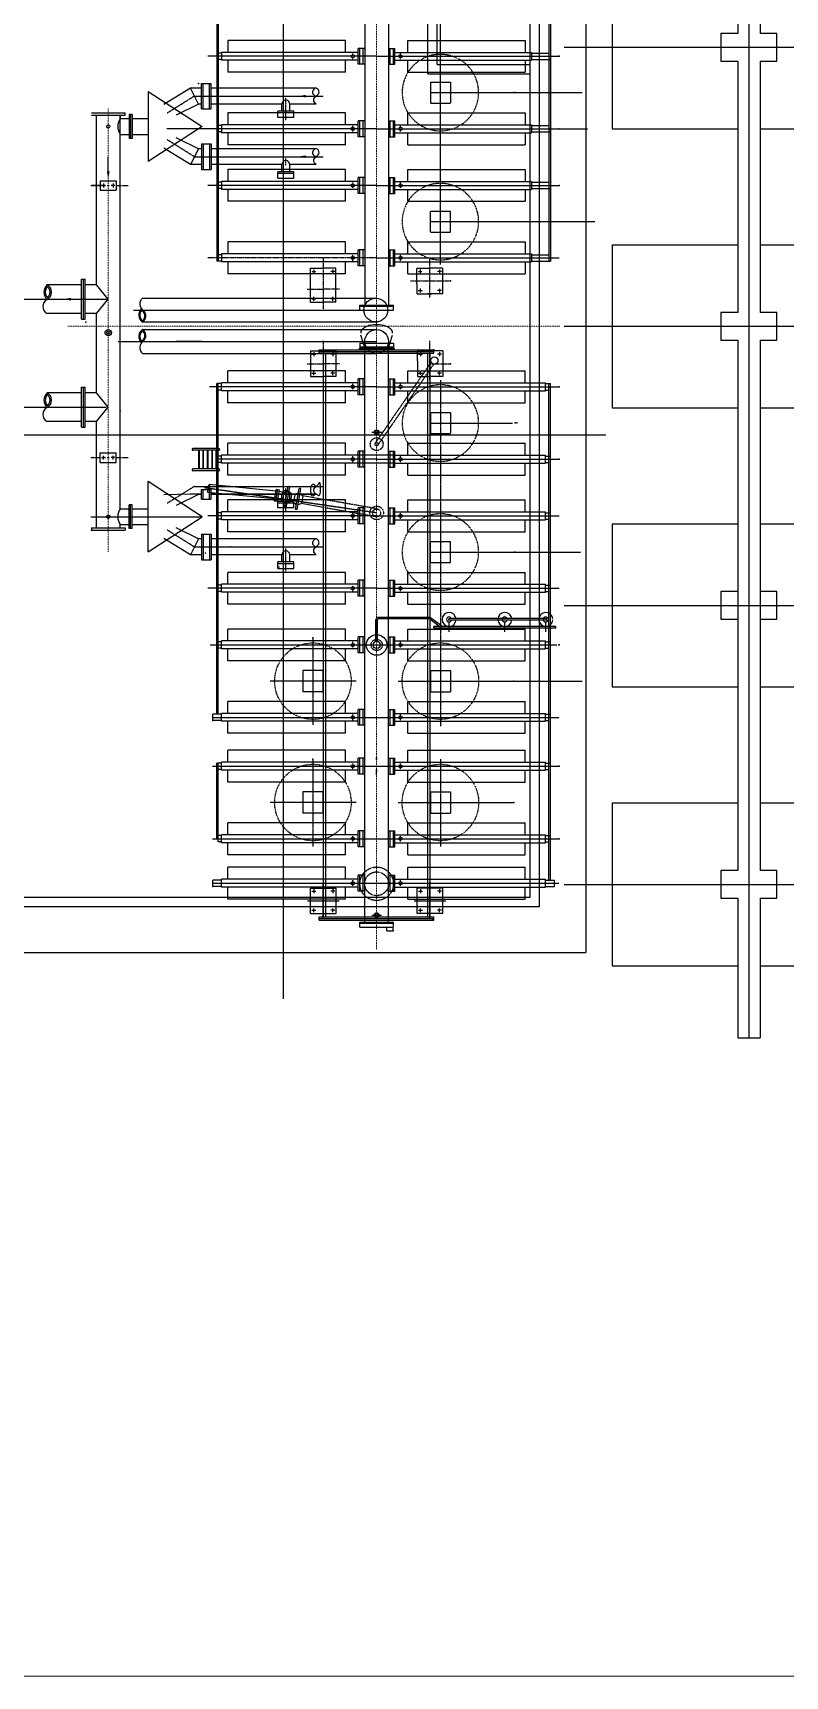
# Model space of a CAD drawing. Header units: inches. Extents: x 0 to 275590, y -2590 to 279503.
# Drawn here: x 91499 to 99582, y 20721 to 38389 of the extents above; entities that cross this region are included whole.
import ezdxf

# ---------------------------------------------------------------- set-up
doc = ezdxf.new("R2010")
doc.units = ezdxf.units.IN
doc.header["$MEASUREMENT"] = 0
for name, pattern in [('CENTER', [2, 1.25, -0.25, 0.25, -0.25]), ('DASHDOTX2', [2, 1, -0.5, 0, -0.5]), ('DASHED', [0.75, 0.5, -0.25]), ('HIDDEN', [0.375, 0.25, -0.125])]:
    doc.linetypes.add(name, pattern=pattern)
for name, color, linetype in [('C-PEDESTAL', 2, 'CENTER'), ('CCEN', 8, 'Continuous'), ('CPED', 8, 'Continuous'), ('CTower', 8, 'Continuous'), ('EEQP', 2, 'Continuous')]:
    doc.layers.add(name, color=color, linetype=linetype)
doc.layers.add('C-ROAD', color=8, linetype='Continuous', lineweight=20)

# ---------------------------------------------------------------- blocks, each defined once
blk = doc.blocks.new('FIRE WALL-FN')
at = {"color": 8}
for p, q in [((-4475, -150), (-4475, 90)), ((-4475, 90), (-2975, 90)), ((-2675, 90), (25, 90)), ((325, 90), (3025, 90)), ((3325, 90), (9025, 90)), ((9325, 90), (10825, 90)), ((10825, -150), (10825, 90)), ((-4475, -150), (-2975, -150)), ((-2675, -150), (25, -150)), ((325, -150), (3025, -150)), ((3325, -150), (9025, -150)), ((9325, -150), (10825, -150))]:
    blk.add_line(p, q, dxfattribs=at)
for points in [[(-2675, 90), (-2675, 270), (-2975, 270), (-2975, 90)], [(325, 90), (325, 270), (25, 270), (25, 90)], [(6325, 90), (6325, 270), (6025, 270), (6025, 90)], [(9325, 90), (9325, 270), (9025, 270), (9025, 90)], [(-2975, -150), (-2975, -330), (-2675, -330), (-2675, -150)], [(25, -150), (25, -330), (325, -330), (325, -150)], [(6025, -150), (6025, -330), (6325, -330), (6325, -150)], [(9025, -150), (9025, -330), (9325, -330), (9325, -150)]]:
    blk.add_lwpolyline(points, dxfattribs=at)
at = {"color": 8, "elevation": 0}
for points in [[(3325, 90), (3325, 270), (3025, 270), (3025, 90)], [(3025, -150), (3025, -330), (3325, -330), (3325, -150)]]:
    blk.add_lwpolyline(points, dxfattribs=at)
at = {"layer": 'CCEN', "color": 8, "ltscale": 0.5}
for p, q in [((-2825, -2016), (-2825, 1877)), ((175, -2016), (175, 1877)), ((3175, -2016), (3175, 1877)), ((6175, -2016), (6175, 1877)), ((9175, -2016), (9175, 1877)), ((-4475, -30), (10825, -30))]:
    blk.add_line(p, q, dxfattribs=at)
at = {"layer": 'CTower', "color": 8, "ltscale": 0.5}
for p, q in [((-3700, 90), (-3700, 1440)), ((-3700, 1440), (-1950, 1440)), ((-1950, 90), (-1950, 1440)), ((-700, 90), (-700, 1440)), ((-700, 1440), (1050, 1440)), ((1050, 90), (1050, 1440)), ((2300, 90), (2300, 1440)), ((2300, 1440), (4050, 1440)), ((4050, 90), (4050, 1440)), ((5300, 90), (5300, 1440)), ((5300, 1440), (7050, 1440)), ((7050, 90), (7050, 1440)), ((8300, 90), (8300, 1440)), ((8300, 1440), (10050, 1440)), ((10050, 90), (10050, 1440)), ((-3700, -1500), (-3700, -150)), ((-1950, -1500), (-1950, -150)), ((-700, -1500), (-700, -150)), ((1050, -1500), (1050, -150)), ((2300, -1500), (2300, -150)), ((4050, -1500), (4050, -150)), ((5300, -1500), (5300, -150)), ((7050, -1500), (7050, -150)), ((8300, -1500), (8300, -150)), ((10050, -1500), (10050, -150)), ((-3700, -1500), (-1950, -1500)), ((-700, -1500), (1050, -1500)), ((2300, -1500), (4050, -1500)), ((5300, -1500), (7050, -1500)), ((8300, -1500), (10050, -1500))]:
    blk.add_line(p, q, dxfattribs=at)
blk = doc.blocks.new('500MVA ICT (BHEL)')
at = {"color": 8, "linetype": 'CENTER', "lineweight": 20, "ltscale": 0.1}
for p, q in [((11000, 6973), (11000, -6442)), ((8116, -2160), (8116, 2605)), ((7676, 263), (12970, 263))]:
    blk.add_line(p, q, dxfattribs=at)
at = {"color": 8}
for p, q in [((10872, 6669), (10872, 490)), ((11128, 6669), (11128, 490)), ((12850, 6215), (12850, 965)), ((12867, 6215), (12867, 965)), ((9332, 3208), (9332, 3123)), ((10803, 3208), (9332, 3208)), ((9400, 3337), (9400, 3208)), ((10666, 3208), (10666, 3337)), ((10803, 3080), (10803, 3251)), ((10872, 3251), (10803, 3251)), ((10820, 3080), (10820, 3251)), ((10855, 3080), (10855, 3251)), ((11128, 3251), (11197, 3251)), ((11145, 3080), (11145, 3251)), ((11180, 3080), (11180, 3251)), ((11197, 3080), (11197, 3251)), ((11197, 3208), (12663, 3208)), ((11334, 3208), (11334, 3337)), ((12595, 3337), (12595, 3208)), ((12663, 3208), (12663, 3123)), ((10803, 3123), (9332, 3123)), ((9400, 3123), (9400, 2994)), ((10666, 2994), (10666, 3123)), ((10872, 3080), (10803, 3080)), ((11128, 3080), (11197, 3080)), ((11197, 3123), (12663, 3123)), ((11334, 2994), (11334, 3123)), ((12595, 3123), (12595, 2994)), ((9118, 2601), (9118, 2875)), ((9135, 2601), (9135, 2875)), ((9203, 2601), (9203, 2875)), ((9221, 2601), (9221, 2875)), ((8544, 2789), (8544, 2036)), ((8544, 2789), (9126, 2412)), ((8998, 2823), (8712, 2647)), ((9084, 2652), (8846, 2534)), ((9118, 2823), (8998, 2823)), ((9084, 2652), (8998, 2823)), ((9118, 2652), (9084, 2652)), ((10352, 2823), (9221, 2823)), ((9982, 2652), (9221, 2652)), ((9982, 2575), (9982, 2652)), ((10067, 2575), (10067, 2652)), ((10349, 2652), (10067, 2652)), ((10192, 2738), (10284, 2738)), ((7988, 709), (7988, 2532)), ((8244, 2532), (8244, 2498)), ((8244, -1698), (8244, 2532)), ((8296, 2532), (8296, 2558)), ((8339, 2541), (8339, 2284)), ((8373, 2541), (8339, 2541)), ((8356, 2541), (8356, 2284)), ((8373, 2541), (8373, 2284)), ((9400, 2558), (9400, 2430)), ((9939, 2507), (9939, 2575)), ((10110, 2575), (9939, 2575)), ((10110, 2558), (9939, 2558)), ((10110, 2507), (9939, 2507)), ((10110, 2507), (10110, 2575)), ((10666, 2430), (10666, 2558)), ((11334, 2430), (11334, 2558)), ((12595, 2558), (12595, 2430)), ((9126, 2412), (8544, 2036)), ((9332, 2430), (9332, 2344)), ((10803, 2430), (9332, 2430)), ((10803, 2344), (9332, 2344)), ((9400, 2344), (9400, 2216)), ((10666, 2216), (10666, 2344)), ((10803, 2301), (10803, 2472)), ((10872, 2472), (10803, 2472)), ((10872, 2301), (10803, 2301)), ((10820, 2301), (10820, 2472)), ((10855, 2301), (10855, 2472)), ((11128, 2472), (11197, 2472)), ((11128, 2301), (11197, 2301)), ((11145, 2301), (11145, 2472)), ((11180, 2301), (11180, 2472)), ((11197, 2301), (11197, 2472)), ((11197, 2430), (12663, 2430)), ((11197, 2344), (12663, 2344)), ((11334, 2216), (11334, 2344)), ((12595, 2344), (12595, 2216)), ((12663, 2430), (12663, 2344)), ((8373, 2284), (8339, 2284)), ((8998, 2002), (8712, 2178)), ((9084, 2173), (8846, 2291)), ((9084, 2173), (8998, 2002)), ((9118, 2173), (9084, 2173)), ((9118, 2224), (9118, 1950)), ((9135, 2224), (9135, 1950)), ((9203, 2224), (9203, 1950)), ((9221, 2224), (9221, 1950)), ((10352, 2173), (9221, 2173)), ((8116, 1894), (8116, 2080)), ((9118, 2002), (8998, 2002)), ((9982, 2002), (9221, 2002)), ((9400, 1949), (9400, 1821)), ((9982, 1925), (9982, 2002)), ((10067, 1925), (10067, 2002)), ((10349, 2002), (10067, 2002)), ((10192, 2087), (10284, 2087)), ((10666, 1821), (10666, 1949)), ((11334, 1821), (11334, 1949)), ((12595, 1949), (12595, 1821)), ((8044, 1778), (8086, 1778)), ((8065, 1798), (8065, 1757)), ((8188, 1778), (8146, 1778)), ((8167, 1798), (8167, 1757)), ((9298, 1812), (9298, 965)), ((9332, 1821), (9332, 1735)), ((10803, 1821), (9332, 1821)), ((9939, 1856), (9939, 1925)), ((10110, 1925), (9939, 1925)), ((10110, 1907), (9939, 1907)), ((9939, 1856), (10110, 1856)), ((10110, 1856), (10110, 1925)), ((10803, 1692), (10803, 1863)), ((10872, 1863), (10803, 1863)), ((10820, 1692), (10820, 1863)), ((10855, 1692), (10855, 1863)), ((11128, 1863), (11197, 1863)), ((11145, 1692), (11145, 1863)), ((11180, 1692), (11180, 1863)), ((11197, 1692), (11197, 1863)), ((11197, 1821), (12663, 1821)), ((12663, 1821), (12663, 1735)), ((9281, 1744), (9281, 965)), ((10803, 1735), (9332, 1735)), ((9400, 1735), (9400, 1607)), ((10666, 1607), (10666, 1735)), ((10872, 1692), (10803, 1692)), ((11128, 1692), (11197, 1692)), ((11197, 1735), (12663, 1735)), ((11334, 1607), (11334, 1735)), ((12595, 1735), (12595, 1607)), ((9400, 1170), (9400, 1042)), ((10666, 1042), (10666, 1170)), ((10803, 913), (10803, 1085)), ((10872, 1085), (10803, 1085)), ((10820, 913), (10820, 1085)), ((10855, 913), (10855, 1085)), ((11128, 1085), (11197, 1085)), ((11145, 913), (11145, 1085)), ((11180, 913), (11180, 1085)), ((11197, 913), (11197, 1085)), ((11334, 1042), (11334, 1170)), ((12595, 1170), (12595, 1042)), ((9332, 1042), (9332, 956)), ((10803, 1042), (9332, 1042)), ((10803, 956), (9332, 956)), ((9400, 956), (9400, 828)), ((10666, 828), (10666, 956)), ((10872, 913), (10803, 913)), ((11128, 913), (11197, 913)), ((11197, 1042), (12663, 1042)), ((11197, 956), (12663, 956)), ((11334, 828), (11334, 956)), ((12595, 956), (12595, 828)), ((12663, 1042), (12663, 956)), ((7829, 709), (7451, 709)), ((7829, 339), (7829, 770)), ((7849, 339), (7849, 770)), ((7868, 339), (7868, 770)), ((7988, 709), (7868, 709)), ((8116, 555), (7988, 709)), ((10290, 524), (10290, 828)), ((10562, 524), (10562, 828)), ((11434, 613), (11433, 827)), ((11710, 614), (11710, 828)), ((7988, 401), (8116, 555)), ((10303, 558), (10346, 558)), ((10324, 538), (10324, 579)), ((10549, 558), (10506, 558)), ((10528, 538), (10528, 579)), ((11434, 613), (11593, 614)), ((11447, 648), (11490, 648)), ((11710, 614), (11551, 614)), ((11697, 648), (11654, 648)), ((7829, 401), (7458, 401)), ((7988, 401), (7868, 401)), ((7988, -452), (7988, 401)), ((10820, 438), (10820, 490)), ((10820, 490), (11180, 490)), ((10820, 481), (11180, 481)), ((10820, 438), (11180, 438)), ((11180, 438), (11180, 490)), ((9124, 100), (8845, 100)), ((10820, 83), (10820, 32)), ((10820, 83), (11180, 83)), ((10820, 41), (11180, 41)), ((10820, 32), (11180, 32)), ((10872, -6145), (10872, 32)), ((11128, -6145), (11128, 32)), ((11180, 83), (11180, 32)), ((10290, -2), (10426, -2)), ((10290, -2), (10290, -216)), ((10303, -37), (10346, -37)), ((10324, -16), (10324, -57)), ((10562, -2), (10426, -2)), ((10549, -37), (10506, -37)), ((10528, -16), (10528, -57)), ((10562, -2), (10562, -216)), ((11437, -3), (11573, -2)), ((11437, -3), (11438, -217)), ((11450, -37), (11493, -37)), ((11471, -17), (11471, -58)), ((11710, -2), (11574, -2)), ((11697, -37), (11654, -37)), ((11676, -16), (11676, -57)), ((11710, -2), (11710, -216)), ((9281, -1166), (9281, -353)), ((9298, -1200), (9298, -353)), ((9332, -430), (9332, -345)), ((10803, -345), (9332, -345)), ((9400, -345), (9400, -216)), ((10666, -345), (10666, -216)), ((10803, -473), (10803, -302)), ((10872, -302), (10803, -302)), ((10820, -473), (10820, -302)), ((10855, -473), (10855, -302)), ((11128, -302), (11197, -302)), ((11145, -473), (11145, -302)), ((11180, -473), (11180, -302)), ((11197, -473), (11197, -302)), ((11197, -345), (12816, -345)), ((11334, -345), (11334, -216)), ((12595, -345), (12595, -216)), ((12816, -430), (12816, -345)), ((12850, -5691), (12850, -353)), ((12867, -5691), (12867, -353)), ((7829, -452), (7458, -451)), ((7829, -822), (7829, -390)), ((7849, -822), (7849, -390)), ((7868, -822), (7868, -390)), ((7988, -452), (7868, -452)), ((8116, -606), (7988, -452)), ((10803, -430), (9332, -430)), ((9400, -559), (9400, -430)), ((10666, -559), (10666, -430)), ((10872, -473), (10803, -473)), ((11128, -473), (11197, -473)), ((11197, -430), (12816, -430)), ((11334, -559), (11334, -430)), ((12595, -559), (12595, -430)), ((7988, -760), (8116, -606)), ((7829, -760), (7458, -759)), ((7988, -760), (7868, -760)), ((9400, -1123), (9400, -995)), ((10666, -1123), (10666, -995)), ((11334, -1123), (11334, -995)), ((12595, -1123), (12595, -995)), ((8044, -1149), (8086, -1149)), ((8065, -1169), (8065, -1129)), ((8188, -1149), (8146, -1149)), ((8167, -1169), (8167, -1129)), ((9332, -1209), (9332, -1123)), ((11197, -1123), (9332, -1123)), ((11197, -1209), (9332, -1209)), ((9400, -1337), (9400, -1209)), ((10666, -1337), (10666, -1209)), ((10803, -1252), (10803, -1081)), ((10872, -1081), (10803, -1081)), ((10820, -1252), (10820, -1081)), ((10855, -1252), (10855, -1081)), ((11128, -1081), (11197, -1081)), ((11145, -1252), (11145, -1081)), ((11180, -1252), (11180, -1081)), ((11197, -1252), (11197, -1081)), ((11197, -1123), (12816, -1123)), ((11197, -1209), (12816, -1209)), ((11334, -1337), (11334, -1209)), ((12595, -1337), (12595, -1209)), ((12816, -1209), (12816, -1123)), ((9126, -1784), (8544, -1407)), ((8544, -2160), (8544, -1407)), ((10872, -1252), (10803, -1252)), ((11128, -1252), (11197, -1252)), ((8998, -1543), (8712, -1549)), ((9084, -1544), (8846, -1663)), ((9118, -1543), (8998, -1543)), ((9084, -1544), (8998, -1543)), ((9118, -1544), (9084, -1544)), ((9118, -1595), (9118, -1491)), ((9135, -1595), (9135, -1491)), ((9203, -1595), (9203, -1491)), ((9221, -1595), (9221, -1491)), ((10352, -1543), (9221, -1543)), ((9982, -1544), (9221, -1544)), ((10349, -1544), (9221, -1544)), ((9900, -1612), (9922, -1489)), ((9917, -1615), (9939, -1492)), ((9922, -1489), (9956, -1495)), ((9934, -1618), (9956, -1495)), ((9982, -1621), (9982, -1544)), ((10002, -1528), (9989, -1603)), ((10040, -1510), (10008, -1522)), ((10009, -1684), (10049, -1459)), ((10026, -1687), (10066, -1462)), ((10057, -1513), (10084, -1535)), ((10067, -1621), (10067, -1544)), ((10086, -1543), (10073, -1618)), ((10121, -1549), (10108, -1624)), ((10159, -1531), (10127, -1543)), ((10128, -1705), (10168, -1480)), ((10145, -1708), (10185, -1483)), ((10176, -1534), (10202, -1556)), ((10205, -1564), (10192, -1639)), ((8373, -1655), (8339, -1655)), ((8339, -1912), (8339, -1655)), ((8356, -1912), (8356, -1655)), ((8373, -1912), (8373, -1655)), ((9332, -1818), (9332, -1732)), ((10803, -1732), (9332, -1732)), ((9400, -1732), (9400, -1604)), ((9900, -1612), (9934, -1618)), ((9939, -1689), (9939, -1621)), ((10110, -1621), (9939, -1621)), ((10110, -1638), (9939, -1638)), ((10110, -1689), (9939, -1689)), ((9992, -1611), (10018, -1633)), ((10068, -1624), (10035, -1636)), ((10110, -1689), (10110, -1621)), ((10111, -1632), (10137, -1654)), ((10187, -1645), (10154, -1657)), ((10666, -1732), (10666, -1604)), ((10803, -1861), (10803, -1689)), ((10872, -1689), (10803, -1689)), ((10820, -1861), (10820, -1689)), ((10855, -1861), (10855, -1689)), ((11128, -1689), (11197, -1689)), ((11145, -1861), (11145, -1689)), ((11180, -1861), (11180, -1689)), ((11197, -1861), (11197, -1689)), ((11197, -1732), (12816, -1732)), ((11334, -1732), (11334, -1604)), ((12595, -1732), (12595, -1604)), ((12816, -1818), (12816, -1732)), ((7936, -1903), (7936, -1929)), ((8244, -1903), (8244, -1869)), ((8296, -1903), (8296, -1929)), ((8373, -1912), (8339, -1912)), ((8544, -2160), (9126, -1784)), ((9084, -2023), (8846, -1905)), ((10803, -1818), (9332, -1818)), ((9400, -1946), (9400, -1818)), ((10666, -1946), (10666, -1818)), ((10872, -1861), (10803, -1861)), ((11128, -1861), (11197, -1861)), ((11197, -1818), (12816, -1818)), ((11334, -1946), (11334, -1818)), ((12595, -1946), (12595, -1818)), ((8998, -2194), (8712, -2018)), ((9084, -2023), (8998, -2194)), ((9118, -2023), (9084, -2023)), ((9118, -1972), (9118, -2246)), ((9135, -1972), (9135, -2246)), ((9203, -1972), (9203, -2246)), ((9221, -1972), (9221, -2246)), ((10352, -2023), (9221, -2023)), ((9118, -2194), (8998, -2194)), ((9982, -2194), (9221, -2194)), ((9939, -2340), (9939, -2271)), ((10110, -2271), (9939, -2271)), ((10110, -2289), (9939, -2289)), ((9982, -2271), (9982, -2194)), ((10067, -2271), (10067, -2194)), ((10349, -2194), (10067, -2194)), ((10110, -2340), (10110, -2271)), ((9400, -2511), (9400, -2383)), ((9939, -2340), (10110, -2340)), ((10666, -2511), (10666, -2383)), ((10803, -2640), (10803, -2468)), ((10872, -2468), (10803, -2468)), ((10820, -2640), (10820, -2468)), ((10855, -2640), (10855, -2468)), ((11128, -2468), (11197, -2468)), ((11145, -2640), (11145, -2468)), ((11180, -2640), (11180, -2468)), ((11197, -2640), (11197, -2468)), ((11334, -2511), (11334, -2383)), ((12595, -2511), (12595, -2383)), ((9332, -2597), (9332, -2511)), ((10803, -2511), (9332, -2511)), ((10803, -2597), (9332, -2597)), ((9400, -2725), (9400, -2597)), ((10666, -2725), (10666, -2597)), ((10872, -2640), (10803, -2640)), ((11128, -2640), (11197, -2640)), ((11197, -2511), (12816, -2511)), ((11197, -2597), (12816, -2597)), ((11334, -2725), (11334, -2597)), ((12595, -2725), (12595, -2597)), ((12816, -2597), (12816, -2511)), ((9400, -3120), (9400, -2992)), ((10666, -3120), (10666, -2992)), ((11334, -3120), (11334, -2992)), ((11573, -2883), (11680, -2963)), ((11577, -2867), (11711, -2964)), ((12924, -2963), (11613, -2963)), ((12924, -2984), (11613, -2984)), ((11614, -2984), (11614, -2963)), ((12822, -2898), (11779, -2898)), ((12820, -2877), (11781, -2877)), ((12595, -3120), (12595, -2992)), ((12924, -2984), (12924, -2963)), ((9281, -3907), (9281, -3129)), ((9298, -3907), (9298, -3129)), ((9332, -3206), (9332, -3120)), ((10803, -3120), (9332, -3120)), ((10872, -3077), (10803, -3077)), ((10803, -3248), (10803, -3077)), ((10820, -3248), (10820, -3077)), ((10855, -3248), (10855, -3077)), ((11128, -3077), (11197, -3077)), ((11145, -3248), (11145, -3077)), ((11180, -3248), (11180, -3077)), ((11197, -3248), (11197, -3077)), ((11197, -3120), (12816, -3120)), ((12816, -3206), (12816, -3120)), ((10803, -3206), (9332, -3206)), ((9400, -3334), (9400, -3206)), ((10666, -3334), (10666, -3206)), ((10872, -3248), (10803, -3248)), ((11128, -3248), (11197, -3248)), ((11197, -3206), (12816, -3206)), ((11334, -3334), (11334, -3206)), ((12595, -3334), (12595, -3206)), ((9400, -3899), (9400, -3770)), ((10666, -3899), (10666, -3770)), ((10872, -3856), (10803, -3856)), ((10803, -4027), (10803, -3856)), ((10820, -4027), (10820, -3856)), ((10855, -4027), (10855, -3856)), ((11128, -3856), (11197, -3856)), ((11145, -4027), (11145, -3856)), ((11180, -4027), (11180, -3856)), ((11197, -4027), (11197, -3856)), ((11334, -3899), (11334, -3770)), ((12595, -3899), (12595, -3770)), ((9238, -3976), (9238, -3907)), ((9332, -3984), (9332, -3899)), ((10803, -3899), (9332, -3899)), ((10803, -3984), (9332, -3984)), ((9400, -4113), (9400, -3984)), ((10666, -4113), (10666, -3984)), ((10872, -4027), (10803, -4027)), ((11128, -4027), (11197, -4027)), ((11197, -3899), (12816, -3899)), ((11197, -3984), (12816, -3984)), ((11334, -4113), (11334, -3984)), ((12595, -4113), (12595, -3984)), ((12816, -3984), (12816, -3899)), ((9400, -4425), (9400, -4296)), ((10666, -4425), (10666, -4296)), ((10872, -4382), (10803, -4382)), ((10803, -4553), (10803, -4382)), ((10820, -4553), (10820, -4382)), ((10855, -4553), (10855, -4382)), ((11128, -4382), (11197, -4382)), ((11145, -4553), (11145, -4382)), ((11180, -4553), (11180, -4382)), ((11197, -4553), (11197, -4382)), ((11334, -4425), (11334, -4296)), ((12595, -4425), (12595, -4296)), ((9281, -5246), (9281, -4433)), ((9298, -5281), (9298, -4433)), ((9332, -4510), (9332, -4425)), ((10803, -4425), (9332, -4425)), ((10803, -4510), (9332, -4510)), ((9400, -4639), (9400, -4510)), ((10666, -4639), (10666, -4510)), ((10872, -4553), (10803, -4553)), ((11128, -4553), (11197, -4553)), ((11197, -4425), (12816, -4425)), ((11197, -4510), (12816, -4510)), ((11334, -4639), (11334, -4510)), ((12595, -4639), (12595, -4510)), ((12816, -4510), (12816, -4425)), ((9400, -5204), (9400, -5075)), ((10666, -5204), (10666, -5075)), ((11334, -5204), (11334, -5075)), ((12595, -5204), (12595, -5075)), ((9332, -5289), (9332, -5204)), ((10803, -5204), (9332, -5204)), ((10803, -5289), (9332, -5289)), ((9400, -5418), (9400, -5289)), ((10666, -5418), (10666, -5289)), ((10872, -5161), (10803, -5161)), ((10803, -5332), (10803, -5161)), ((10820, -5332), (10820, -5161)), ((10855, -5332), (10855, -5161)), ((11128, -5161), (11197, -5161)), ((11145, -5332), (11145, -5161)), ((11180, -5332), (11180, -5161)), ((11197, -5332), (11197, -5161)), ((11197, -5204), (12816, -5204)), ((11197, -5289), (12816, -5289)), ((11334, -5418), (11334, -5289)), ((12595, -5418), (12595, -5289)), ((12816, -5289), (12816, -5204)), ((10872, -5332), (10803, -5332)), ((11128, -5332), (11197, -5332)), ((9400, -5682), (9400, -5554)), ((10666, -5682), (10666, -5554)), ((10872, -5640), (10803, -5640)), ((10803, -5811), (10803, -5640)), ((10820, -5811), (10820, -5640)), ((10855, -5811), (10855, -5640)), ((11128, -5640), (11197, -5640)), ((11145, -5811), (11145, -5640)), ((11180, -5811), (11180, -5640)), ((11197, -5811), (11197, -5640)), ((11334, -5682), (11334, -5554)), ((12595, -5682), (12595, -5554)), ((9238, -5759), (9238, -5691)), ((9332, -5768), (9332, -5682)), ((10803, -5682), (9332, -5682)), ((10803, -5768), (9332, -5768)), ((9400, -5896), (9400, -5768)), ((10290, -5777), (10564, -5777)), ((10290, -6050), (10290, -5777)), ((10303, -5811), (10346, -5811)), ((10324, -5790), (10324, -5831)), ((10550, -5811), (10508, -5811)), ((10529, -5790), (10529, -5831)), ((10564, -6050), (10564, -5777)), ((10666, -5896), (10666, -5768)), ((10872, -5811), (10803, -5811)), ((11128, -5811), (11197, -5811)), ((11197, -5682), (12816, -5682)), ((11197, -5768), (12816, -5768)), ((11334, -5896), (11334, -5768)), ((11710, -5777), (11436, -5777)), ((11436, -6050), (11436, -5777)), ((11450, -5811), (11492, -5811)), ((11471, -5790), (11471, -5831)), ((11697, -5811), (11654, -5811)), ((11676, -5790), (11676, -5831)), ((11710, -6050), (11710, -5777)), ((12595, -5896), (12595, -5768)), ((12816, -5768), (12816, -5682)), ((12910, -5759), (12910, -5691)), ((10324, -6037), (10324, -5996)), ((10529, -6037), (10529, -5996)), ((11471, -6037), (11471, -5996)), ((11676, -6037), (11676, -5996)), ((10290, -6050), (10564, -6050)), ((10303, -6016), (10346, -6016)), ((10550, -6016), (10508, -6016)), ((10820, -6196), (10820, -6145)), ((10820, -6145), (11180, -6145)), ((10820, -6153), (11180, -6153)), ((11179, -6237), (11180, -6145)), ((11710, -6050), (11436, -6050)), ((11450, -6016), (11492, -6016)), ((11697, -6016), (11654, -6016)), ((10820, -6196), (11180, -6196)), ((11111, -6237), (11111, -6196)), ((11111, -6237), (11179, -6237))]:
    blk.add_line(p, q, dxfattribs=at)
at = {"color": 8, "linetype": 'CENTER', "ltscale": 3}
for p, q in [((11685, 928), (11685, 5881)), ((11000, 3166), (9187, 3166)), ((11000, 3166), (12961, 3166)), ((9041, 2738), (8750, 2556)), ((9041, 2738), (10426, 2738)), ((11574, 2776), (13208, 2776)), ((11000, 2387), (9187, 2387)), ((11000, 2387), (12961, 2387)), ((9041, 2087), (8750, 2269)), ((9041, 2087), (10426, 2087)), ((11000, 1778), (9187, 1778)), ((11000, 1778), (12961, 1778)), ((11574, 1389), (13346, 1389)), ((11000, 999), (12960, 999)), ((4130, 555), (8116, 555)), ((8387, 438), (11000, 438)), ((8221, 100), (11000, 100)), ((11000, -387), (9205, -389)), ((11000, -387), (12960, -387)), ((4302, -606), (8094, -606)), ((11574, -777), (12462, -777)), ((11000, -1166), (9266, -1166)), ((11000, -1166), (12961, -1166)), ((9041, -1458), (8750, -1640)), ((9041, -1458), (10426, -1458)), ((11000, -1743), (9149, -1473)), ((7930, -1784), (9126, -1784)), ((9041, -2109), (8750, -1927)), ((11000, -1775), (9187, -1775)), ((11000, -1775), (12961, -1775)), ((9041, -2109), (10426, -2109)), ((11574, -2164), (12487, -2164)), ((11000, -2554), (9187, -2554)), ((11000, -2554), (12961, -2554)), ((9211, -3163), (12937, -3163)), ((10780, -3552), (9854, -3552)), ((11230, -3552), (13208, -3552)), ((9235, -3942), (12961, -3942)), ((9235, -4468), (12961, -4468)), ((10780, -4857), (9854, -4857)), ((11230, -4857), (12475, -4857)), ((9235, -5725), (12961, -5725)), ((10426, -6105), (10426, -5722)), ((11573, -6111), (11573, -5717)), ((10256, -5914), (10596, -5914)), ((11403, -5914), (11743, -5914))]:
    blk.add_line(p, q, dxfattribs=at)
at = {"color": 8, "linetype": 'Continuous'}
for p, q in [((9281, 3638), (9281, 1653)), ((9298, 3638), (9298, 1744)), ((9332, 3200), (9298, 3200)), ((10666, 3337), (9400, 3337)), ((11334, 3337), (12595, 3337)), ((12663, 3200), (12850, 3200)), ((9332, 3131), (9281, 3131)), ((12663, 3131), (12867, 3131)), ((9118, 2875), (9221, 2875)), ((10666, 2994), (9400, 2994)), ((11334, 2994), (12595, 2994)), ((7936, 2558), (8296, 2558)), ((7936, 2532), (8296, 2532)), ((8244, 2498), (8339, 2498)), ((8373, 2498), (8544, 2498)), ((9118, 2601), (9221, 2601)), ((10666, 2558), (9400, 2558)), ((11334, 2558), (12595, 2558)), ((8244, 2327), (8339, 2327)), ((8373, 2327), (8544, 2327)), ((9332, 2353), (9281, 2353)), ((9332, 2421), (9298, 2421)), ((12663, 2421), (12850, 2421)), ((12663, 2353), (12867, 2353)), ((9118, 2224), (9221, 2224)), ((10666, 2216), (9400, 2216)), ((11334, 2216), (12595, 2216)), ((9118, 1950), (9221, 1950)), ((10666, 1949), (9400, 1949)), ((11334, 1949), (12595, 1949)), ((9332, 1812), (9298, 1812)), ((12663, 1812), (12850, 1812)), ((9332, 1744), (9281, 1744)), ((10666, 1607), (9400, 1607)), ((11334, 1607), (12595, 1607)), ((12663, 1744), (12867, 1744)), ((10666, 1170), (9400, 1170)), ((11334, 1170), (12595, 1170)), ((9332, 965), (9281, 965)), ((9332, 1033), (9298, 1033)), ((12663, 1033), (12850, 1033)), ((12663, 965), (12867, 965)), ((7829, 770), (7868, 770)), ((10666, 828), (9400, 828)), ((11334, 828), (12595, 828)), ((8484, 567), (11000, 567)), ((10290, 524), (10426, 523)), ((10562, 524), (10425, 523)), ((7829, 339), (7868, 339)), ((8484, 310), (11000, 310)), ((8484, 229), (11000, 229)), ((10384, -25), (10384, 10)), ((10384, 10), (11616, 10)), ((10812, 24), (10812, 10)), ((10812, 24), (11188, 24)), ((10880, 10), (10831, 168)), ((11120, 10), (11169, 168)), ((11188, 24), (11188, 10)), ((11616, -25), (11616, 10)), ((8484, -28), (11000, -28)), ((10384, -8), (11616, -8)), ((10384, -25), (11616, -25)), ((10426, -25), (10426, -6088)), ((10452, -25), (10452, -6088)), ((11548, -25), (11548, -6088)), ((11573, -25), (11573, -6088)), ((9332, -353), (9281, -353)), ((10666, -216), (9400, -216)), ((10290, -216), (10290, -276)), ((10290, -276), (10426, -276)), ((10303, -242), (10346, -242)), ((10324, -262), (10324, -221)), ((10562, -276), (10426, -276)), ((10549, -242), (10506, -242)), ((10528, -262), (10528, -221)), ((10562, -216), (10562, -276)), ((11334, -216), (12595, -216)), ((12816, -353), (12867, -353)), ((7829, -390), (7868, -390)), ((9332, -422), (9298, -422)), ((12816, -422), (12850, -422)), ((10666, -559), (9400, -559)), ((11334, -559), (12595, -559)), ((7829, -822), (7868, -822)), ((10666, -995), (9400, -995)), ((11334, -995), (12595, -995)), ((9332, -1132), (9281, -1132)), ((9281, -3129), (9281, -1132)), ((9298, -3129), (9298, -1132)), ((9332, -1200), (9298, -1200)), ((12816, -1132), (12867, -1132)), ((12816, -1200), (12850, -1200)), ((10666, -1337), (9400, -1337)), ((11334, -1337), (12595, -1337)), ((9118, -1491), (9221, -1491)), ((9904, -1593), (9187, -1524)), ((9919, -1509), (9202, -1439)), ((10005, -1524), (9952, -1514)), ((10124, -1545), (10086, -1538)), ((10442, -1601), (10205, -1559)), ((8244, -1698), (8339, -1698)), ((8373, -1698), (8544, -1698)), ((9118, -1595), (9221, -1595)), ((9332, -1741), (9281, -1741)), ((10666, -1604), (9400, -1604)), ((9990, -1608), (9938, -1599)), ((10109, -1629), (10071, -1622)), ((10427, -1685), (10190, -1643)), ((11334, -1604), (12595, -1604)), ((12816, -1741), (12867, -1741)), ((7936, -1903), (8296, -1903)), ((7936, -1929), (8296, -1929)), ((8244, -1869), (8339, -1869)), ((8373, -1869), (8544, -1869)), ((9332, -1809), (9298, -1809)), ((12816, -1809), (12850, -1809)), ((9118, -1972), (9221, -1972)), ((10666, -1946), (9400, -1946)), ((11334, -1946), (12595, -1946)), ((9118, -2246), (9221, -2246)), ((10666, -2383), (9400, -2383)), ((11334, -2383), (12595, -2383)), ((9332, -2520), (9281, -2520)), ((9332, -2588), (9298, -2588)), ((12816, -2520), (12867, -2520)), ((12816, -2588), (12850, -2588)), ((10666, -2725), (9400, -2725)), ((11334, -2725), (12595, -2725)), ((10666, -2992), (9400, -2992)), ((10991, -3125), (10991, -2892)), ((11009, -3125), (11009, -2894)), ((11574, -2866), (11018, -2866)), ((11574, -2883), (11019, -2883)), ((11334, -2992), (12595, -2992)), ((9332, -3129), (9281, -3129)), ((12816, -3129), (12867, -3129)), ((9332, -3197), (9298, -3197)), ((10666, -3334), (9400, -3334)), ((11334, -3334), (12595, -3334)), ((12816, -3197), (12850, -3197)), ((10666, -3770), (9400, -3770)), ((11334, -3770), (12595, -3770)), ((9332, -3907), (9238, -3907)), ((9332, -3976), (9238, -3976)), ((12816, -3907), (12867, -3907)), ((12816, -3976), (12850, -3976)), ((10666, -4113), (9400, -4113)), ((11334, -4113), (12595, -4113)), ((10666, -4296), (9400, -4296)), ((11334, -4296), (12595, -4296)), ((9332, -4433), (9281, -4433)), ((9332, -4502), (9298, -4502)), ((12816, -4433), (12867, -4433)), ((12816, -4502), (12850, -4502)), ((10666, -4639), (9400, -4639)), ((11334, -4639), (12595, -4639)), ((10666, -5075), (9400, -5075)), ((11334, -5075), (12595, -5075)), ((9332, -5212), (9281, -5212)), ((9332, -5281), (9298, -5281)), ((12816, -5212), (12867, -5212)), ((12816, -5281), (12850, -5281)), ((10666, -5418), (9400, -5418)), ((11334, -5418), (12595, -5418)), ((10666, -5554), (9400, -5554)), ((11334, -5554), (12595, -5554)), ((9332, -5691), (9238, -5691)), ((9332, -5759), (9238, -5759)), ((12816, -5691), (12910, -5691)), ((12816, -5759), (12910, -5759)), ((10666, -5896), (9400, -5896)), ((11334, -5896), (12595, -5896)), ((10384, -6122), (10384, -6088)), ((10384, -6122), (10384, -6088)), ((10384, -6088), (11616, -6088)), ((10384, -6088), (11616, -6088)), ((10384, -6105), (11616, -6105)), ((10384, -6105), (11616, -6105)), ((10384, -6122), (11616, -6122)), ((10384, -6122), (11616, -6122)), ((11616, -6122), (11616, -6088)), ((11616, -6122), (11616, -6088))]:
    blk.add_line(p, q, dxfattribs=at)
at = {"color": 8, "linetype": 'CENTER'}
for p, q in [((10743, 3135), (10743, 3197)), ((11257, 3135), (11257, 3197)), ((10024, 2476), (10024, 2719)), ((10743, 2356), (10743, 2419)), ((11257, 2356), (11257, 2419)), ((10024, 1996), (10024, 2069)), ((7930, 1778), (8026, 1778)), ((8103, 1778), (8126, 1778)), ((8197, 1778), (8329, 1778)), ((10743, 1747), (10743, 1810)), ((11257, 1747), (11257, 1810)), ((11000, 999), (9187, 999)), ((10427, 448), (10427, 999)), ((10743, 968), (10743, 1031)), ((11257, 968), (11257, 1031)), ((11573, 573), (11573, 999)), ((11365, 751), (11795, 751)), ((10248, 661), (10426, 661)), ((10604, 661), (10426, 661)), ((10427, -352), (10427, 108)), ((11573, -317), (11573, 108)), ((10248, -139), (10426, -139)), ((10604, -139), (10426, -139)), ((11574, -139), (11795, -139)), ((10743, -418), (10743, -356)), ((11257, -418), (11257, -356)), ((10949, -876), (11052, -876)), ((7930, -1149), (8026, -1149)), ((8103, -1149), (8126, -1149)), ((8197, -1149), (8329, -1149)), ((10743, -1197), (10743, -1134)), ((11257, -1197), (11257, -1134)), ((10024, -1720), (10024, -1477)), ((10066, -1462), (10049, -1459)), ((10185, -1483), (10168, -1480)), ((10026, -1687), (10009, -1684)), ((10145, -1708), (10128, -1705)), ((10743, -1806), (10743, -1743)), ((11257, -1806), (11257, -1743)), ((10024, -2370), (10024, -2127)), ((10743, -2585), (10743, -2522)), ((11257, -2585), (11257, -2522)), ((11780, -3021), (11780, -2926)), ((12378, -3021), (12378, -2926)), ((12817, -3021), (12817, -2926)), ((10743, -3194), (10743, -3131)), ((11257, -3194), (11257, -3131)), ((10743, -3973), (10743, -3910)), ((11257, -3973), (11257, -3910)), ((10743, -4498), (10743, -4436)), ((11257, -4498), (11257, -4436)), ((10743, -5277), (10743, -5215)), ((11257, -5277), (11257, -5215)), ((10743, -5756), (10743, -5693)), ((11257, -5756), (11257, -5693)), ((10949, -6068), (11052, -6068))]:
    blk.add_line(p, q, dxfattribs=at)
at = {"color": 8, "linetype": 'DASHED', "ltscale": 3}
for p, q in [((11577, 2889), (11792, 2889)), ((11577, 2889), (11577, 2662)), ((11792, 2889), (11792, 2662)), ((11577, 2662), (11792, 2662)), ((11577, 1502), (11792, 1502)), ((11577, 1275), (11577, 1502)), ((11792, 1275), (11792, 1502)), ((11577, 1275), (11792, 1275)), ((11577, -663), (11577, -891)), ((11577, -663), (11792, -663)), ((11792, -663), (11792, -891)), ((11577, -891), (11792, -891)), ((11577, -2278), (11577, -2051)), ((11577, -2051), (11792, -2051)), ((11792, -2278), (11792, -2051)), ((11577, -2278), (11792, -2278)), ((10208, -3439), (10208, -3666)), ((10423, -3439), (10208, -3439)), ((10423, -3439), (10423, -3666)), ((11577, -3439), (11577, -3666)), ((11577, -3439), (11792, -3439)), ((11792, -3439), (11792, -3666)), ((10423, -3666), (10208, -3666)), ((11577, -3666), (11792, -3666)), ((10208, -4744), (10208, -4971)), ((10423, -4744), (10208, -4744)), ((10423, -4744), (10423, -4971)), ((11577, -4744), (11577, -4971)), ((11577, -4744), (11792, -4744)), ((11792, -4744), (11792, -4971)), ((10423, -4971), (10208, -4971)), ((11577, -4971), (11792, -4971))]:
    blk.add_line(p, q, dxfattribs=at)
at = {"color": 8, "linetype": 'ByBlock'}
for p, q in [((9348, 2387), (8744, 2387)), ((12647, 2387), (13266, 2387)), ((8062, 1778), (7941, 1778)), ((7988, -1903), (7988, -760)), ((9409, -1458), (9423, -1458)), ((9409, -2109), (9423, -2109)), ((12493, -2164), (13192, -2164)), ((11000, -3070), (11000, -2937)), ((11000, -4538), (11000, -4528)), ((11000, -4560), (11000, -4532))]:
    blk.add_line(p, q, dxfattribs=at)
at = {"color": 8, "linetype": 'HIDDEN'}
for p, q in [((8030, 1829), (8030, 1727)), ((8030, 1829), (8202, 1829)), ((8202, 1829), (8202, 1727)), ((8030, 1727), (8202, 1727)), ((10290, 828), (10290, 888)), ((10290, 888), (10426, 888)), ((10562, 888), (10426, 888)), ((10562, 828), (10562, 888)), ((11433, 887), (11569, 888)), ((11433, 827), (11433, 887)), ((11710, 888), (11574, 888)), ((11710, 828), (11710, 888)), ((10303, 854), (10346, 854)), ((10324, 874), (10324, 833)), ((10549, 854), (10506, 854)), ((10528, 874), (10528, 833)), ((11446, 853), (11489, 853)), ((11467, 873), (11468, 832)), ((11697, 854), (11654, 854)), ((11676, 874), (11676, 833)), ((11468, 668), (11468, 627)), ((11676, 669), (11676, 628)), ((11438, -217), (11438, -277)), ((11438, -277), (11575, -276)), ((11451, -242), (11494, -242)), ((11472, -263), (11472, -222)), ((11710, -276), (11574, -276)), ((11697, -242), (11654, -242)), ((11676, -262), (11676, -221)), ((11710, -216), (11710, -276)), ((8030, -1098), (8202, -1098)), ((8030, -1200), (8030, -1098)), ((8030, -1200), (8202, -1200)), ((8202, -1200), (8202, -1098))]:
    blk.add_line(p, q, dxfattribs=at)
at = {"color": 8, "linetype": 'DASHED'}
for p, q in [((10984, -996), (11586, -124)), ((11014, -1014), (11614, -144)), ((10993, -1785), (10436, -1687)), ((11007, -1700), (10451, -1602))]:
    blk.add_line(p, q, dxfattribs=at)
at = {"color": 8, "linetype": 'CENTER', "ltscale": 5}
for p, q in [((11685, -316), (11685, -4036)), ((10315, -3087), (10315, -4025)), ((10315, -4392), (10315, -5330)), ((11685, -4392), (11685, -5330))]:
    blk.add_line(p, q, dxfattribs=at)
at = {"color": 8, "ltscale": 20}
for p, q in [((9305, -1049), (9026, -1049)), ((9305, -1070), (9026, -1070)), ((9090, -1269), (9090, -1070)), ((9095, -1269), (9095, -1070)), ((9135, -1269), (9135, -1070)), ((9139, -1269), (9139, -1070)), ((9184, -1269), (9184, -1070)), ((9189, -1269), (9189, -1070)), ((9231, -1269), (9231, -1070)), ((9236, -1269), (9236, -1070)), ((9276, -1269), (9276, -1070)), ((9281, -1269), (9281, -1070)), ((9305, -1269), (9026, -1269)), ((9305, -1290), (9026, -1290))]:
    blk.add_line(p, q, dxfattribs=at)
at = {"color": 8, "ltscale": 3}
blk.add_line((9235, -5246), (12960, -5246), dxfattribs=at)
at = {"color": 8}
for centre, radius in [((10743, 3166), 17.1), ((11257, 3166), 17.1), ((10743, 2387), 17.1), ((11257, 2387), 17.1), ((10743, 1778), 17.1), ((11257, 1778), 17.1), ((10743, 999), 17.1), ((11257, 999), 17.1), ((10991, 438), 128), ((8116, 195), 34.2), ((8116, 195), 17.1), ((11000, 100), 128), ((11620, -105), 39), ((10743, -387), 17.1), ((11257, -387), 17.1), ((11000, -876), 25.7), ((11000, -876), 17.1), ((10743, -1166), 17.1), ((11257, -1166), 17.1), ((10743, -1775), 17.1), ((11257, -1775), 17.1), ((10743, -2554), 17.1), ((11257, -2554), 17.1), ((11573, -2875), 8.57), ((10743, -3163), 17.1), ((11000, -3163), 111), ((11000, -3163), 38.5), ((11257, -3163), 17.1), ((10743, -3942), 17.1), ((11257, -3942), 17.1), ((10743, -4468), 17.1), ((11257, -4468), 17.1), ((10743, -5246), 17.1), ((11257, -5246), 17.1), ((10743, -5725), 17.1), ((11257, -5725), 17.1), ((11000, -6068), 25.7), ((11000, -6068), 17.1)]:
    blk.add_circle(centre, radius, dxfattribs=at)
at = {"color": 8, "linetype": 'HIDDEN'}
for centre, radius in [((8116, 2412), 17.1), ((8116, -1784), 17.1), ((11000, -3163), 59.9), ((11000, -5731), 180), ((11000, -5731), 128)]:
    blk.add_circle(centre, radius, dxfattribs=at)
at = {"color": 8, "linetype": 'CENTER'}
for radius in [68.5, 17.1]:
    blk.add_circle((11000, -1004), radius, dxfattribs=at)
at = {"color": 8, "linetype": 'DASHED'}
for radius in [73.2, 42.8]:
    blk.add_circle((11000, -1743), radius, dxfattribs=at)
at = {"color": 8, "linetype": 'DASHDOTX2'}
for centre in [(10315, -3552), (11685, -3552), (10315, -4857), (11685, -4857)]:
    blk.add_circle(centre, 411, dxfattribs=at)
for centre, start, end in [((11685, 2776), 74.2956, 285.6716), ((11685, 2776), 254.3284, 105.7044), ((11685, 1389), 74.3658, 285.6342), ((11685, 1389), 254.3658, 105.6342), ((11685, -777), 74.3658, 285.6342), ((11685, -777), 254.3658, 105.6342), ((11685, -2164), 74.3658, 285.6342), ((11685, -2164), 254.3658, 105.6342)]:
    blk.add_arc(centre, 411, start, end, dxfattribs=at)
at = {"color": 8}
for centre, radius, start, end in [((10024, 2652), 42.8, 0, 180), ((8372, 2412), 154, 146.2247, 213.7753), ((10024, 2002), 42.8, 0, 180), ((7531, 630), 107, 132.2969, 227.8398), ((7418, 630), 89.4, 297.2555, 62.8811), ((7497, 476), 83.9, 117.2555, 242.5986), ((7531, 630), 91.6, 139.5749, 220.5622), ((7418, 630), 73.6, 306.1572, 53.9794), ((8541, 503), 85.6, 132.0183, 233.5423), ((8537, 386), 92.7, 134.2365, 235.1277), ((8537, 386), 82.1, 142.2734, 230.1469), ((8541, 503), 96.2, 224.0422, 233.5423), ((8446, 374), 74.7, 300.5374, 53.5423), ((8446, 374), 64, 306.8236, 53.5423), ((8537, 153), 92.7, 124.8723, 225.7635), ((8537, 153), 82.1, 129.8531, 217.7266), ((8446, 164), 74.7, 306.4577, 59.4626), ((8446, 164), 64, 306.4577, 53.1764), ((8541, 36), 85.6, 126.4577, 227.9817), ((8541, 36), 96.2, 126.4577, 135.9578), ((7531, -531), 107, 132.2969, 227.8398), ((7531, -531), 91.6, 139.5749, 220.5622), ((7418, -531), 89.4, 297.2555, 62.8811), ((7418, -531), 73.6, 306.1572, 53.9794), ((7497, -685), 83.9, 117.2555, 242.5986), ((9212, -1506), 30.3, 120.5261, 216.3095), ((9214, -1462), 25.5, 118.9088, 224.6004), ((9183, -1457), 26, 300.5261, 42.9831), ((10024, -1544), 42.8, 0, 180), ((10011, -1530), 8.56, 110.0677, 170), ((10056, -1469), 8.56, 170, 170), ((10078, -1542), 8.56, 350, 49.9323), ((10130, -1551), 8.56, 110.0677, 170), ((10175, -1490), 8.56, 170, 170), ((10197, -1563), 8.56, 350, 49.9323), ((8372, -1784), 154, 146.2247, 213.7753), ((9997, -1604), 8.56, 170, 229.9323), ((10010, -1674), 2.14, 0, 180), ((10010, -1674), 2.14, 180, 0), ((10065, -1616), 8.56, 290.0677, 350), ((10116, -1625), 8.56, 170, 229.9323), ((10184, -1637), 8.56, 290.0677, 350), ((9160, -2174), 2.14, 0, 180), ((9160, -2174), 2.14, 180, 0), ((10024, -2194), 42.8, 0, 180), ((9952, -2326), 2.14, 0, 180), ((9952, -2326), 2.14, 180, 0), ((11778, -2889), 75.1, 4.096, 355.904), ((12377, -2889), 75.1, 4.096, 355.904), ((12818, -2889), 75.1, 4.096, 355.904), ((11023, -2898), 32.2, 99.9338, 169.2111), ((11024, -2898), 15.5, 106.8123, 164.6823), ((11778, -2889), 26.8, 11.537, 348.463), ((11782, -2888), 11.1, 98.8074, 251.8932), ((12377, -2889), 26.8, 11.537, 348.463), ((12818, -2889), 26.8, 11.537, 348.463), ((12819, -2888), 11.1, 288.1068, 81.1926)]:
    blk.add_arc(centre, radius, start, end, dxfattribs=at)
at = {"color": 8, "linetype": 'Continuous'}
for centre, radius, start, end in [((10874, 195), 45.4, 140.3607, 180), ((10874, 195), 45.4, 180, 186.9652), ((10934, 145), 123, 116.5651, 140.3607), ((10974, 66), 212, 101.7009, 116.5651), ((11000, -61), 341, 90, 101.7009), ((11000, -61), 341, 78.2991, 90), ((11026, 66), 212, 63.4349, 78.2991), ((11066, 145), 123, 39.6393, 63.4349), ((11126, 195), 45.4, 0, 39.6393), ((11126, 195), 45.4, 353.0348, 360)]:
    blk.add_arc(centre, radius, start, end, dxfattribs=at)
at = {"color": 8, "ltscale": 20}
for centre, start, end in [((9026, -1060), 90.0065, 270.0065), ((9305, -1060), 270.0065, 90.0065), ((9026, -1280), 90.0065, 270.0065), ((9305, -1280), 270.0065, 90.0065)]:
    blk.add_arc(centre, 10.2, start, end, dxfattribs=at)
at = {"color": 8}
for points, knots in [([(10349, 2652), (10342, 2658), (10329, 2671), (10318, 2706), (10347, 2738), (10375, 2758), (10384, 2785), (10376, 2808), (10349, 2832), (10312, 2806), (10306, 2757), (10335, 2744), (10350, 2738)], [0, 0, 0, 0, 27.117132, 53.096212, 100.440491, 140.698933, 154.72695, 182.188896, 209.853451, 248.796011, 289.19013, 333.722056, 333.722056, 333.722056, 333.722056]), ([(10349, 2002), (10342, 2008), (10329, 2020), (10318, 2055), (10347, 2087), (10375, 2107), (10384, 2134), (10376, 2157), (10349, 2181), (10312, 2155), (10306, 2106), (10335, 2094), (10350, 2087)], [0, 0, 0, 0, 27.117132, 53.096212, 100.440491, 140.698933, 154.72695, 182.188896, 209.853451, 248.796011, 289.19013, 333.722056, 333.722056, 333.722056, 333.722056]), ([(10349, -1544), (10342, -1538), (10329, -1525), (10318, -1490), (10347, -1457), (10376, -1440), (10392, -1363), (10408, -1616), (10349, -1528), (10287, -1618), (10284, -1391), (10337, -1445), (10350, -1458)], [0, 0, 0, 0, 27.117132, 53.096212, 100.440491, 140.698933, 154.72695, 298.582843, 326.247398, 365.189958, 495.18084, 539.712766, 539.712766, 539.712766, 539.712766]), ([(10349, -2194), (10342, -2188), (10329, -2176), (10318, -2141), (10347, -2109), (10375, -2089), (10384, -2062), (10376, -2039), (10349, -2015), (10312, -2041), (10306, -2090), (10335, -2102), (10350, -2109)], [0, 0, 0, 0, 27.117132, 53.096212, 100.440491, 140.698933, 154.72695, 182.188896, 209.853451, 248.796011, 289.19013, 333.722056, 333.722056, 333.722056, 333.722056])]:
    blk.add_open_spline(points, degree=3, knots=knots, dxfattribs=at)
at = {"color": 8, "linetype": 'ByBlock'}
for p in [(12959, 3166), (12960, 3166), (9086, 2875), (12476, 2776), (12487, 2776), (12848, 2387), (12959, 2387), (8079, 1778), (12960, 1778), (12961, 1778), (11795, 751), (7875, 306), (11616, 10), (11795, -139), (12960, -387), (8244, -645), (8244, -645), (12488, -776), (12505, -776), (7949, -1149), (8079, -1149), (12960, -1166), (12961, -1166), (9426, -1458), (9426, -1458), (7936, -1929), (9426, -2109), (12476, -2164), (12487, -2164), (10315, -3087), (11000, -3087), (12959, -3163), (12960, -3163), (12475, -3552), (9238, -3976), (10315, -4392), (11000, -4377), (11000, -4377), (11000, -4389), (11000, -4389), (11000, -4504), (11000, -4521), (11000, -4526), (12959, -4468), (12960, -4468), (12475, -4857), (12960, -5246), (9238, -5759), (11599, -6122), (11179, -6235)]:
    blk.add_point(p, dxfattribs=at)
at = {"color": 8, "linetype": 'CENTER'}
blk.add_point((11000, -4392), dxfattribs=at)
at = {"color": 8, "linetype": 'ByBlock'}
for points in [[(10238, 2723), (10238, 2752), (10152, 2737)], [(10238, 2073), (10238, 2101), (10152, 2087)], [(8102, 1928), (8130, 1928), (8116, 1843)], [(7714, 540), (7714, 569), (7628, 555)]]:
    blk.add_solid(points, dxfattribs=at)
at = {"color": 8}
for points in [[(10204, 2746), (10204, 2729), (10152, 2738)], [(10192, 2738), (10192, 2737), (10189, 2738)], [(10204, 2079), (10204, 2096), (10152, 2087)], [(10192, 2087), (10192, 2088), (10189, 2087)], [(8125, 1894), (8107, 1894), (8116, 1843)]]:
    blk.add_solid(points, dxfattribs=at)
blk = doc.blocks.new('4-1P-TR')
at = {"color": 8, "linetype": 'HIDDEN'}
for p, q in [((11650, 3978), (11650, 4978)), ((12650, 3978), (11650, 3978))]:
    blk.add_line(p, q, dxfattribs=at)
blk.add_lwpolyline([(12650, 3878), (11550, 3878), (11550, 4978)], dxfattribs=at)
at = {"layer": 'C-PEDESTAL', "linetype": 'HIDDEN'}
blk.add_lwpolyline([(-6750, 4245), (6600, 4245), (6600, 5578), (13250, 5578), (13250, -5570), (-6750, -5570), (-6750, 4245)], dxfattribs=at)
at = {"layer": 'CCEN', "color": 8}
for p, q in [((10000, -6064), (10000, 6322)), ((-7596, 0), (13463, 0))]:
    blk.add_line(p, q, dxfattribs=at)
at = {"layer": 'CPED', "color": 8}
for p, q in [((12750, -5070), (12750, 5078)), ((-6250, -5070), (12750, -5070))]:
    blk.add_line(p, q, dxfattribs=at)
blk.add_lwpolyline([(1171, -4970), (12650, -4970), (12650, 4978), (7200, 4978)], dxfattribs=at)
blk = doc.blocks.new('BB')
at = {"layer": 'C-ROAD', "lineweight": 5}
blk.add_line((10125, 11375), (231000, 11375), dxfattribs=at)
at = {"rotation": 270}
blk.add_blockref('FIRE WALL-FN', (90530, 29063), dxfattribs=at)
blk.add_blockref('4-1P-TR', (75499.2, 24720))
at = {"layer": 'EEQP'}
blk.add_blockref('500MVA ICT (BHEL)', (75500, 25625), dxfattribs=at)

msp = doc.modelspace()

# ---------------------------------------------------------------- block references
msp.add_blockref('BB', (8693, 9346))

doc.saveas('drawing.dxf')
